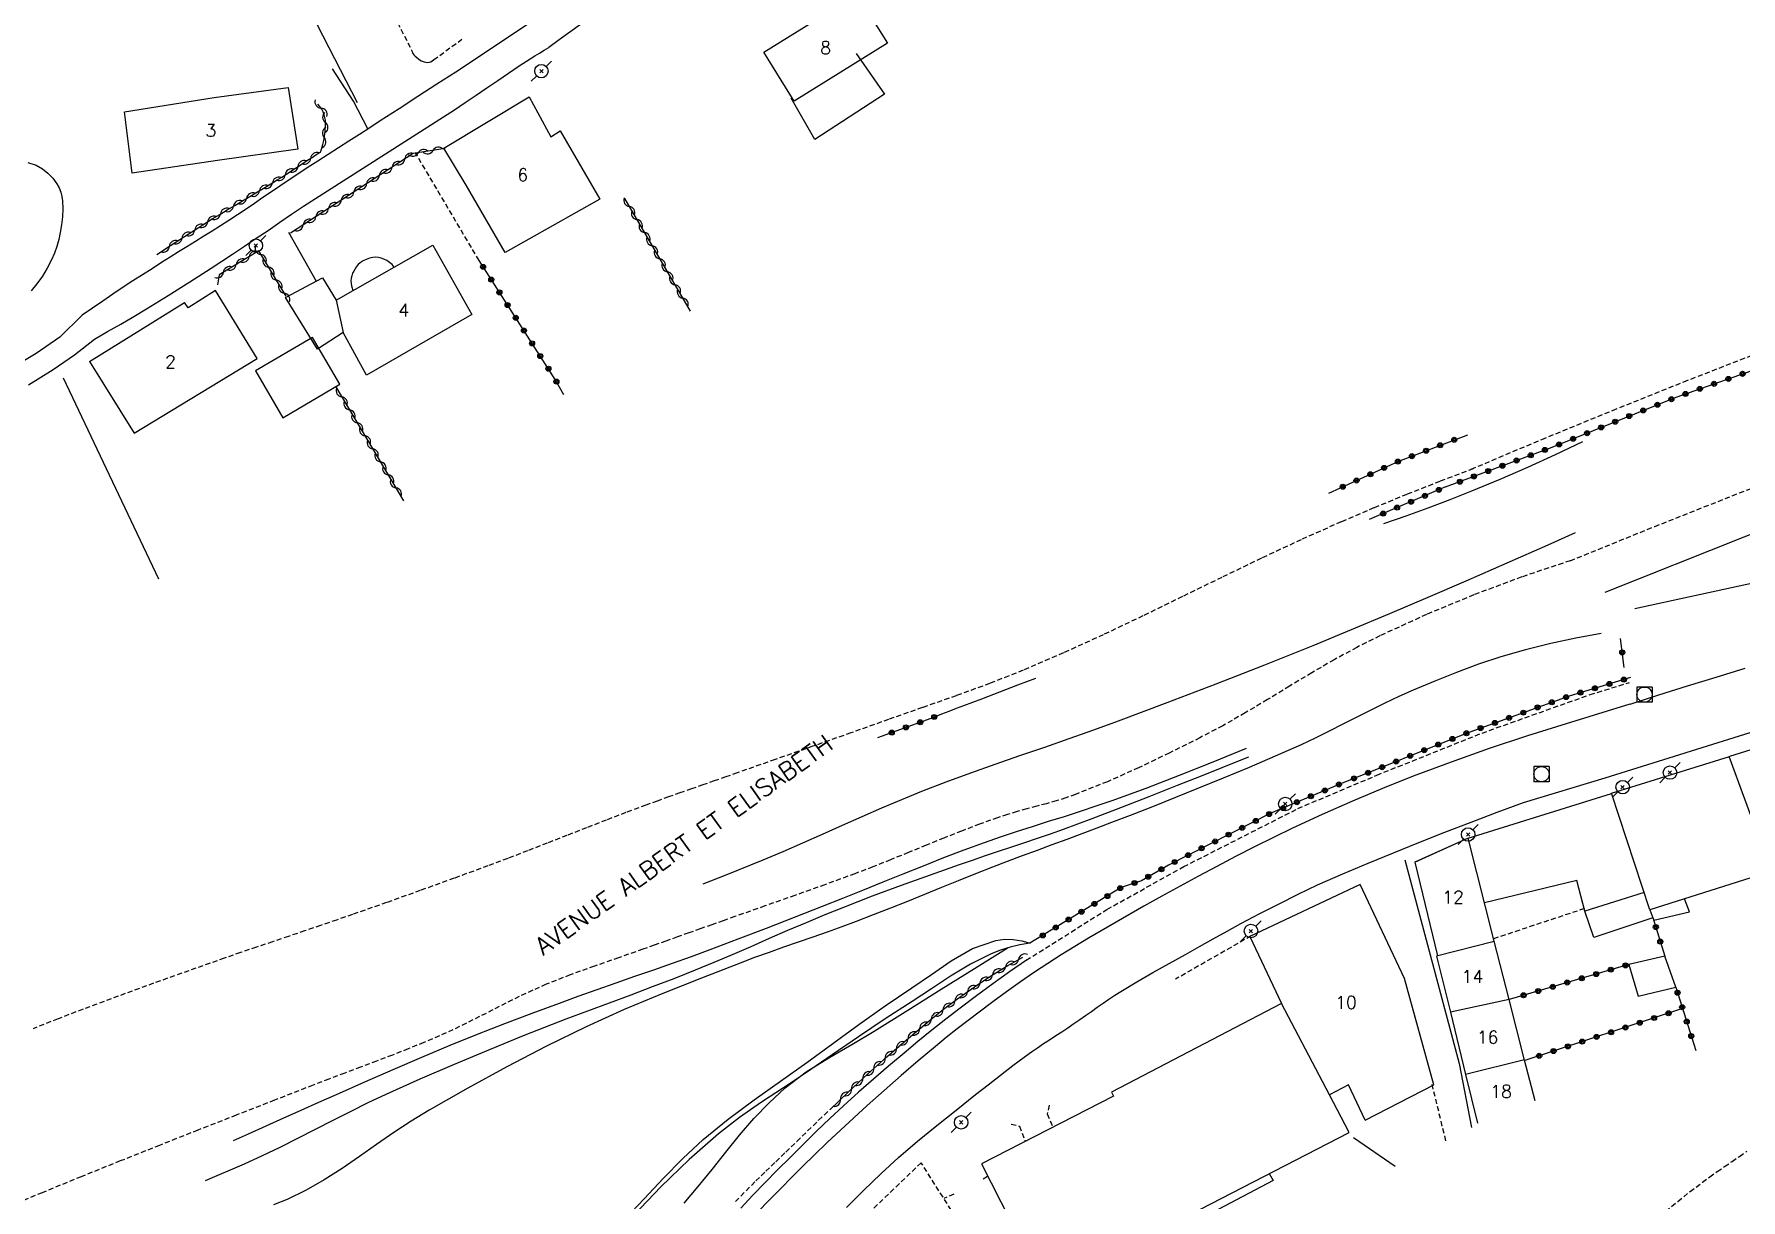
# Model space of a CAD drawing. Header units: millimetres. Extents: x 146000 to 147001, y 143000 to 144000.
# Drawn here: x 146594.4 to 146763.5, y 143307.7 to 143423.3 of the extents above; entities that cross this region are included whole.
import ezdxf
from ezdxf.enums import TextEntityAlignment as Align

# ---------------------------------------------------------------- set-up
doc = ezdxf.new("R2010")
doc.units = ezdxf.units.MM
doc.linetypes.add('DASHED', pattern=[0.75, 0.5, -0.25])
doc.layers.get('0').update_dxf_attribs({"linetype": 'CONTINUOUS'})
for name, color, linetype in [('W0008', 7, 'CONTINUOUS'), ('W0014', 7, 'CONTINUOUS'), ('W0017', 7, 'CONTINUOUS'), ('W0070', 7, 'DASHED'), ('W0101', 7, 'CONTINUOUS'), ('W0104', 1, 'CONTINUOUS'), ('W0112', 1, 'DASHED'), ('W0211', 2, 'CONTINUOUS'), ('W0214', 2, 'CONTINUOUS'), ('W0300', 7, 'CONTINUOUS'), ('W0310', 3, 'CONTINUOUS'), ('W0322', 7, 'CONTINUOUS'), ('W0323', 7, 'CONTINUOUS'), ('W0333', 7, 'CONTINUOUS'), ('W0420', 7, 'CONTINUOUS'), ('W0473', 7, 'CONTINUOUS'), ('W0710', 7, 'CONTINUOUS'), ('W0989', 7, 'CONTINUOUS'), ('W0991', 7, 'CONTINUOUS'), ('W1102', 7, 'CONTINUOUS')]:
    doc.layers.add(name, color=color, linetype=linetype)
doc.styles.get("Standard").update_dxf_attribs({"font": 'romans.shx', "width": 0.85})

# ---------------------------------------------------------------- blocks, each defined once
blk = doc.blocks.new('T420')
for p, q in [((0.75, 0.75), (-0.75, 0.75)), ((-0.75, 0.75), (-0.75, -0.75)), ((0.75, 0.75), (0.75, -0.75)), ((0.75, -0.75), (-0.75, -0.75))]:
    blk.add_line(p, q)
blk.add_ellipse((0, 0), major_axis=(-0.53, 0.53), ratio=1, start_param=3.926991, end_param=10.210176)
blk = doc.blocks.new('T473')
for p, q in [((-0.166667, 0.166667), (0.166667, -0.166667)), ((-0.166667, -0.166667), (0.166667, 0.166667)), ((0.500001, 0.500001), (1.000002, 1.000002)), ((-1.000002, -1.000002), (-0.500001, -0.500001))]:
    blk.add_line(p, q)
blk.add_ellipse((0, 0), major_axis=(0.471405, 0.471405), ratio=1, start_param=5.4977871438, end_param=11.780972451)
blk = doc.blocks.new('t323o')
at = {"color": 0, "linetype": 'Continuous'}
for radius in [0.25, 0.15]:
    blk.add_circle((0, 0), radius, dxfattribs=at)
blk = doc.blocks.new('t310o')
at = {"color": 0, "linetype": 'Continuous'}
for centre, start, end in [((-0.5, 0.38), 216.8699, 323.1304), ((0.5, -0.37), 36.8699, 143.1303)]:
    blk.add_arc(centre, 0.625, start, end, dxfattribs=at)
blk = doc.blocks.new('t322o')
at = {"color": 0, "linetype": 'Continuous'}
for radius in [0.25, 0.15]:
    blk.add_circle((0, 0), radius, dxfattribs=at)

msp = doc.modelspace()

# ---------------------------------------------------------------- linework, layer by layer
at = {"layer": 'W0008'}
for points in [[(146662.34, 143435.23), (146661.32, 143434.01), (146660.25, 143432.85), (146659.11, 143431.74), (146657.92, 143430.69), (146657.43, 143430.3), (146656.93, 143429.93), (146656.41, 143429.59), (146655.88, 143429.25), (146655.36, 143428.92), (146654.83, 143428.59), (146654.3, 143428.26), (146653.79, 143427.91), (146652.73, 143427.18), (146651.67, 143426.45), (146650.62, 143425.71), (146649.57, 143424.97), (146648.51, 143424.22), (146647.46, 143423.47), (146646.4, 143422.71), (146645.35, 143421.95)], [(146643.74, 143424.55), (146636.15, 143419.52)], [(146600.34, 143393.06), (146601.64, 143393.79), (146602.94, 143394.53), (146604.23, 143395.28), (146605.51, 143396.05), (146607.66, 143397.38), (146609.79, 143398.73), (146611.92, 143400.09), (146614.03, 143401.47), (146615.21, 143402.25), (146616.38, 143403.04), (146617.55, 143403.83), (146618.72, 143404.63), (146619.88, 143405.43), (146621.05, 143406.22), (146622.23, 143407), (146623.42, 143407.76), (146634.93, 143415.07), (146636.01, 143415.78), (146637.09, 143416.49), (146638.16, 143417.22), (146639.23, 143417.95), (146640.3, 143418.69), (146641.37, 143419.41), (146642.44, 143420.13), (146643.53, 143420.84), (146643.98, 143421.12), (146644.44, 143421.4), (146644.89, 143421.68), (146645.35, 143421.95)], [(146636.15, 143419.52), (146634.28, 143418.31), (146632.4, 143417.09), (146630.53, 143415.88), (146628.65, 143414.67), (146627.62, 143414), (146626.59, 143413.34), (146625.56, 143412.67), (146624.52, 143412.01), (146623.49, 143411.34), (146622.46, 143410.68), (146621.43, 143410.01), (146620.4, 143409.33), (146619.55, 143408.77), (146618.71, 143408.21), (146617.87, 143407.64), (146617.04, 143407.07), (146616.2, 143406.5), (146615.36, 143405.94), (146614.51, 143405.38), (146613.67, 143404.82), (146612.84, 143404.29), (146612.01, 143403.76), (146611.18, 143403.24), (146610.34, 143402.72), (146609.5, 143402.2), (146608.67, 143401.69), (146607.84, 143401.16), (146607, 143400.64), (146606.05, 143400.03), (146605.09, 143399.42), (146604.14, 143398.81), (146603.2, 143398.19), (146602.17, 143397.51), (146601.16, 143396.82), (146600.14, 143396.13), (146599.13, 143395.43)], [(146599.13, 143395.43), (146596.92, 143393.25)], [(146596.92, 143393.25), (146594.55, 143391.64)], [(146598.36, 143391.48), (146600.34, 143393.06)], [(146594.55, 143391.64), (146591.68, 143389.91)], [(146596.25, 143390.04), (146598.36, 143391.48)], [(146593.81, 143388.51), (146596.25, 143390.04)], [(146763.88, 143360.41), (146761.02, 143359.53), (146758.17, 143358.64), (146755.32, 143357.75), (146752.47, 143356.85)]]:
    msp.add_lwpolyline(points, dxfattribs=at)
at = {"layer": 'W0014'}
for points in [[(146741.96, 143347.13), (146750.04, 143349.56), (146827.68, 143373.86)], [(146752.48, 143356.86), (146746.18, 143354.91)], [(146746.18, 143354.91), (146742.35, 143353.73), (146738.55, 143352.47), (146734.77, 143351.14), (146731.02, 143349.73), (146727.99, 143348.53), (146724.99, 143347.26), (146722.01, 143345.94), (146719.05, 143344.58), (146717.16, 143343.67), (146715.28, 143342.72), (146713.42, 143341.76), (146711.57, 143340.78), (146709.74, 143339.82), (146707.93, 143338.84), (146706.12, 143337.85), (146704.32, 143336.84), (146701.58, 143335.26), (146698.85, 143333.67), (146696.15, 143332.02), (146693.49, 143330.32), (146692.09, 143329.37), (146690.72, 143328.38), (146689.37, 143327.38), (146688.02, 143326.36), (146686.92, 143325.53), (146685.83, 143324.69), (146684.75, 143323.83), (146683.68, 143322.96), (146681.96, 143321.53), (146680.27, 143320.07), (146678.59, 143318.59), (146676.92, 143317.1), (146675.59, 143315.89), (146674.27, 143314.67), (146672.96, 143313.44), (146671.67, 143312.19), (146670.55, 143311.1), (146669.45, 143309.99), (146668.35, 143308.88), (146667.25, 143307.77), (146666, 143306.5)], [(146674.85, 143306.99), (146676.55, 143308.67), (146678.27, 143310.32), (146680.03, 143311.93), (146681.9, 143313.55), (146683.81, 143315.11), (146685.73, 143316.64), (146687.66, 143318.18), (146688.89, 143319.15), (146690.11, 143320.12), (146691.35, 143321.07), (146692.61, 143322), (146693.2, 143322.42), (146693.79, 143322.83), (146694.39, 143323.23), (146694.99, 143323.62), (146695.6, 143324.02), (146696.2, 143324.41), (146696.8, 143324.81), (146697.4, 143325.21), (146697.98, 143325.61), (146698.55, 143326.01), (146699.13, 143326.42), (146699.7, 143326.83), (146700.28, 143327.24), (146700.86, 143327.64), (146701.45, 143328.03), (146702.04, 143328.41), (146703.62, 143329.37), (146705.23, 143330.29), (146706.85, 143331.18), (146708.46, 143332.08), (146709.83, 143332.85), (146711.2, 143333.62), (146712.57, 143334.38), (146713.95, 143335.12), (146715.83, 143336.12), (146717.72, 143337.1), (146719.63, 143338.05), (146721.55, 143338.97), (146724.03, 143340.07), (146726.54, 143341.13), (146729.05, 143342.15), (146731.57, 143343.17), (146734.16, 143344.19), (146736.75, 143345.19), (146739.35, 143346.17), (146741.96, 143347.13)], [(146692.69, 143331.5), (146691.02, 143330.35), (146689.37, 143329.17), (146687.73, 143327.97), (146686.11, 143326.76), (146684.7, 143325.67), (146683.31, 143324.56), (146681.93, 143323.43), (146680.56, 143322.29), (146679.04, 143321.01), (146677.53, 143319.72), (146676.04, 143318.41), (146674.57, 143317.08), (146673.22, 143315.82), (146671.89, 143314.54), (146670.58, 143313.25), (146669.27, 143311.95), (146668.03, 143310.71), (146666.8, 143309.48), (146665.58, 143308.22), (146664.39, 143306.94)]]:
    msp.add_lwpolyline(points, dxfattribs=at)
at = {"layer": 'W0017'}
for points in [[(146627.44, 143413.88), (146626, 143416.64), (146623.94, 143419.85)], [(146593.74, 143410.56), (146594.56, 143410.28), (146595.18, 143409.94), (146595.73, 143409.5), (146596.21, 143409), (146596.63, 143408.43), (146596.84, 143408.04), (146597, 143407.62), (146597.1, 143407.18), (146597.17, 143406.74), (146597.22, 143405.96), (146597.18, 143405.17), (146597.09, 143404.39), (146596.96, 143403.63), (146596.81, 143402.93), (146596.62, 143402.24), (146596.38, 143401.56), (146596.1, 143400.91), (146595.67, 143400.08), (146595.18, 143399.3), (146594.64, 143398.54), (146594.06, 143397.82)], [(146619.56, 143403.66), (146622.3, 143398.79)], [(146730.19, 143341.46), (146735.56, 143321.26), (146736.81, 143314.92)], [(146729.24, 143311.04), (146725.09, 143313.9)]]:
    msp.add_lwpolyline(points, dxfattribs=at)
at = {"layer": 'W0070'}
for points in [[(146736.75, 143380.15), (146743.75, 143383.11), (146750.78, 143385.99), (146757.84, 143388.82), (146764.92, 143391.58)], [(146736.97, 143380.2), (146733.67, 143378.95), (146730.39, 143377.66), (146727.13, 143376.32), (146723.88, 143374.94), (146719.91, 143373.17), (146715.97, 143371.33), (146712.06, 143369.44), (146708.15, 143367.53), (146704.24, 143365.62), (146700.31, 143363.75), (146696.36, 143361.95), (146692.36, 143360.23), (146689.06, 143358.93), (146685.73, 143357.71), (146682.38, 143356.54), (146679.04, 143355.36), (146675.29, 143354.02), (146671.54, 143352.7), (146667.78, 143351.38), (146664.03, 143350.06), (146662.9, 143349.66), (146661.76, 143349.26), (146660.63, 143348.87), (146659.5, 143348.48), (146658.36, 143348.08), (146657.23, 143347.68), (146656.1, 143347.27), (146654.98, 143346.86), (146653.01, 143346.13), (146651.05, 143345.38), (146649.1, 143344.62), (146647.15, 143343.86), (146645.2, 143343.1), (146643.25, 143342.34), (146641.29, 143341.58), (146639.33, 143340.85), (146635.98, 143339.62), (146632.63, 143338.41), (146629.28, 143337.21), (146625.92, 143336.03), (146624.33, 143335.48), (146622.75, 143334.94), (146621.16, 143334.4), (146619.57, 143333.86), (146617.98, 143333.33), (146616.39, 143332.79), (146614.8, 143332.25), (146613.21, 143331.7), (146609.7, 143330.46), (146606.2, 143329.21), (146602.7, 143327.94), (146599.21, 143326.64), (146596.73, 143325.69), (146594.26, 143324.71)], [(146746.57, 143371.08), (146754.95, 143374.48), (146763.36, 143377.81), (146771.8, 143381.07)], [(146746.58, 143371.09), (146741.77, 143369.48), (146737.02, 143367.7), (146732.34, 143365.76), (146727.72, 143363.65), (146725.43, 143362.5), (146723.18, 143361.27), (146720.96, 143359.98), (146718.76, 143358.65), (146716.57, 143357.32), (146714.37, 143356.01), (146712.14, 143354.74), (146709.88, 143353.54), (146706.85, 143352.03), (146703.8, 143350.56), (146700.71, 143349.19), (146697.56, 143347.93), (146696.61, 143347.59), (146695.65, 143347.29), (146694.68, 143347.01), (146693.71, 143346.75), (146692.73, 143346.49), (146691.76, 143346.22), (146690.8, 143345.93), (146689.84, 143345.62), (146688.05, 143344.98), (146686.27, 143344.3), (146684.51, 143343.6), (146682.75, 143342.89), (146680.99, 143342.17), (146679.23, 143341.45), (146677.47, 143340.74), (146675.69, 143340.07), (146672.73, 143338.98), (146669.75, 143337.92), (146666.77, 143336.87), (146663.79, 143335.82), (146662.65, 143335.41), (146661.51, 143335.01), (146660.37, 143334.6), (146659.23, 143334.2), (146658.1, 143333.8), (146656.96, 143333.39), (146655.82, 143332.99), (146654.68, 143332.58), (146652.28, 143331.74), (146649.88, 143330.91), (146647.48, 143330.05), (146645.11, 143329.11), (146643.77, 143328.52), (146642.44, 143327.89), (146641.12, 143327.24), (146639.82, 143326.57), (146638.51, 143325.91), (146637.2, 143325.25), (146635.87, 143324.61), (146634.54, 143324.01), (146632.99, 143323.35), (146631.43, 143322.71), (146629.86, 143322.1), (146628.29, 143321.5), (146626.71, 143320.9), (146625.14, 143320.31), (146623.57, 143319.71), (146622, 143319.11), (146618.19, 143317.62), (146614.39, 143316.14), (146610.58, 143314.65), (146606.79, 143313.15), (146602.9, 143311.6), (146599.02, 143310.04), (146595.15, 143308.46), (146591.28, 143306.86)], [(146740.53, 143290.38), (146742.84, 143293.34), (146745.26, 143296.21), (146747.77, 143299.01), (146750.37, 143301.72), (146751.45, 143302.74), (146752.56, 143303.73), (146753.7, 143304.68), (146754.83, 143305.63), (146756.03, 143306.62), (146757.23, 143307.6), (146758.45, 143308.56), (146759.69, 143309.5), (146760.41, 143310.03), (146761.14, 143310.55), (146761.87, 143311.05), (146762.61, 143311.56), (146763.35, 143312.06), (146764.08, 143312.57)]]:
    msp.add_lwpolyline(points, dxfattribs=at)
at = {"layer": 'W0101'}
for points in [[(146666.66, 143421.48), (146675.89, 143427.24), (146678.92, 143422.39), (146669.68, 143416.62), (146666.66, 143421.48)], [(146603.33, 143415.59), (146612.19, 143416.99), (146619.55, 143418), (146620.5, 143411.87), (146612.52, 143410.75), (146604.08, 143409.49)], [(146646.48, 143413.7), (146650.41, 143406.91), (146641.05, 143401.62), (146637.18, 143408.29), (146637.17, 143408.29), (146634.97, 143411.97), (146643.41, 143417.05), (146645.55, 143413.1)]]:
    msp.add_lwpolyline(points, close=True, dxfattribs=at)
for points in [[(146624.28, 143396.9), (146633.88, 143402.37), (146637.72, 143395.49)], [(146604.28, 143383.73), (146616.45, 143391.14), (146612.32, 143397.86), (146609.62, 143396.16), (146609.26, 143396.69)], [(146599.85, 143390.83), (146609.26, 143396.69)], [(146624.28, 143396.9), (146624.99, 143393.7)], [(146637.72, 143395.49), (146627.29, 143389.47), (146624.99, 143393.7)], [(146599.85, 143390.83), (146604.28, 143383.73)], [(146767.69, 143353.36), (146770.57, 143344.86), (146765.43, 143343.23), (146762.33, 143351.68)], [(146762.37, 143351.7), (146762.38, 143351.71), (146767.69, 143353.36)], [(146739.04, 143333.39), (146736.45, 143343.58), (146731.17, 143341.2)], [(146731.17, 143341.2), (146733.42, 143331.92), (146733.42, 143331.93)], [(146725.76, 143339.01), (146714.83, 143333.85)], [(146726.25, 143315.63), (146733.06, 143319.15), (146730.14, 143329.69), (146725.76, 143339.01)], [(146714.83, 143333.85), (146717.98, 143327.2)], [(146740.53, 143327.59), (146739.04, 143333.39)], [(146733.42, 143331.93), (146733.34, 143331.9), (146734.7, 143326.36)], [(146717.98, 143327.2), (146701.12, 143318.42)], [(146734.7, 143326.36), (146736.21, 143320.16)], [(146742.06, 143321.58), (146740.53, 143327.59)], [(146743.09, 143317.55), (146742.06, 143321.58)], [(146736.21, 143320.16), (146737.38, 143315.36)], [(146701.32, 143318.03), (146688.23, 143311.32), (146698.82, 143290.53)], [(146701.12, 143318.42), (146701.32, 143318.03)], [(146708.86, 143306.26), (146724.68, 143314.43), (146722.72, 143318.15)], [(146726.25, 143315.63), (146724.61, 143319.15), (146722.72, 143318.15)]]:
    msp.add_lwpolyline(points, dxfattribs=at)
at = {"layer": 'W0104'}
for points in [[(146675.83, 143421.34), (146678.63, 143417.33), (146671.72, 143412.84), (146669.38, 143416.93)], [(146630.05, 143400.18), (146629.83, 143400.43), (146629.59, 143400.65), (146629.32, 143400.84), (146629.02, 143400.98), (146628.76, 143401.08), (146628.48, 143401.14), (146628.2, 143401.16), (146627.91, 143401.14), (146627.58, 143401.07), (146627.26, 143400.95), (146626.96, 143400.8), (146626.68, 143400.61), (146626.48, 143400.43), (146626.31, 143400.24), (146626.16, 143400.02), (146626.03, 143399.8), (146625.92, 143399.57), (146625.84, 143399.32), (146625.79, 143399.08), (146625.76, 143398.82), (146625.77, 143398.57), (146625.8, 143398.33), (146625.87, 143398.09), (146625.96, 143397.85)], [(146624.99, 143393.7), (146622.43, 143392.04), (146619.27, 143397.17), (146622.93, 143399.12), (146624.28, 143396.9)], [(146736.16, 143343.48), (146736.46, 143343.58), (146736.45, 143343.58), (146750.68, 143348.03), (146750.68, 143348.04), (146762.37, 143351.7)], [(146765.33, 143343.5), (146766.47, 143340.3), (146754.47, 143336.49), (146750.68, 143348.04)], [(146731.17, 143341.2), (146736.2, 143343.5)], [(146747.24, 143339.4), (146738.07, 143337.19)], [(146753.9, 143338.21), (146748.04, 143336.36), (146747.24, 143339.4)], [(146754.47, 143336.49), (146754.76, 143335.71), (146748.92, 143333.75), (146748.04, 143336.36)], [(146754.86, 143335.48), (146758.38, 143336.3), (146757.89, 143337.58)], [(146716.75, 143310.35), (146717.13, 143309.66), (146709.88, 143305.84), (146712.23, 143301.41)]]:
    msp.add_lwpolyline(points, dxfattribs=at)
for points in [[(146621.95, 143393.21), (146616.3, 143389.9), (146619.02, 143385.26), (146624.67, 143388.58)], [(146752.39, 143331.08), (146753.32, 143327.94), (146757.03, 143328.84), (146755.95, 143331.91)]]:
    msp.add_lwpolyline(points, close=True, dxfattribs=at)
at = {"layer": 'W0112'}
for points in [[(146629.33, 143426.42), (146631.87, 143421.5)], [(146633.95, 143420.72), (146636.74, 143422.76)], [(146631.81, 143421.5), (146631.9, 143421.35), (146632, 143421.22), (146632.11, 143421.09), (146632.24, 143420.98), (146632.48, 143420.8), (146632.73, 143420.64), (146633.02, 143420.52), (146633.33, 143420.47), (146633.5, 143420.49), (146633.66, 143420.54), (146633.81, 143420.62), (146633.94, 143420.73)], [(146638.45, 143400.84), (146632.15, 143411.51)], [(146692.68, 143331.49), (146700.67, 143336.53), (146708.28, 143340.77), (146719.6, 143346.53), (146727.42, 143349.84), (146737.84, 143354.01), (146748.54, 143357.82), (146752.45, 143359.02)], [(146747.98, 143336.61), (146738.98, 143333.62)], [(146714.95, 143333.91), (146707.45, 143329.61)], [(146734.26, 143313.61), (146732.89, 143319.17)], [(146663.86, 143307.57), (146664.91, 143308.65), (146665.88, 143309.62), (146666.87, 143310.58), (146667.86, 143311.53), (146668.84, 143312.48), (146669.93, 143313.53), (146671.01, 143314.58), (146672.1, 143315.63), (146673.19, 143316.68)], [(146694.94, 143317.14), (146694.76, 143316.27), (146695.3, 143314.94)], [(146691.18, 143315.25), (146692.01, 143315.06), (146692.57, 143313.54)], [(146682.27, 143311.43), (146673.58, 143303.11)], [(146692.02, 143295.95), (146682.27, 143311.43)], [(146688.85, 143310.07), (146688.21, 143309.69)], [(146685.49, 143308.3), (146684.51, 143307.87)]]:
    msp.add_lwpolyline(points, dxfattribs=at)
at = {"layer": 'W0211'}
for points in [[(146747.8, 143382.87), (146745.09, 143381.58), (146742.35, 143380.34), (146739.59, 143379.13), (146736.81, 143377.98), (146734.65, 143377.12), (146732.47, 143376.3), (146730.28, 143375.51), (146728.08, 143374.76)], [(146693.6, 143359.43), (146691.81, 143358.75), (146690.02, 143358.06), (146688.23, 143357.38), (146686.45, 143356.7), (146685.73, 143356.43), (146685.01, 143356.15), (146684.29, 143355.88), (146683.57, 143355.6)], [(146611.33, 143309.68), (146615.21, 143311.32), (146616.99, 143312.13), (146618.75, 143312.98), (146620.5, 143313.85), (146622.24, 143314.74), (146623.98, 143315.64), (146625.72, 143316.52), (146627.48, 143317.39), (146629.25, 143318.22), (146632.62, 143319.73), (146636.01, 143321.2), (146639.42, 143322.62), (146642.84, 143324.02), (146644.96, 143324.86), (146647.09, 143325.68), (146649.23, 143326.48), (146651.37, 143327.28), (146653.51, 143328.07), (146655.64, 143328.88), (146657.77, 143329.69), (146659.89, 143330.53), (146661.74, 143331.29), (146663.58, 143332.07), (146665.41, 143332.87), (146667.24, 143333.67), (146669.06, 143334.46), (146670.9, 143335.25), (146672.74, 143336.02), (146674.59, 143336.77), (146677.44, 143337.87), (146680.31, 143338.93), (146683.19, 143339.96), (146686.07, 143340.98), (146687.36, 143341.42), (146688.65, 143341.86), (146689.93, 143342.29), (146691.23, 143342.72), (146692.52, 143343.15), (146693.8, 143343.58), (146695.09, 143344.03), (146696.37, 143344.48), (146699.21, 143345.53), (146702.03, 143346.62), (146704.84, 143347.72), (146707.66, 143348.83), (146709.43, 143349.53), (146711.2, 143350.23), (146712.97, 143350.95), (146714.73, 143351.66)], [(146693.02, 143333.18), (146692.04, 143333.01), (146691.07, 143332.79), (146690.12, 143332.49), (146689.2, 143332.13), (146687.14, 143331.12), (146685.18, 143329.93), (146683.28, 143328.66), (146681.38, 143327.42), (146678.71, 143325.68), (146676.06, 143323.91), (146673.43, 143322.11), (146670.8, 143320.31), (146668.62, 143318.86), (146666.43, 143317.42), (146664.27, 143315.92), (146662.19, 143314.3), (146659.28, 143311.74), (146656.48, 143309.03), (146653.8, 143306.22)]]:
    msp.add_lwpolyline(points, dxfattribs=at)
at = {"layer": 'W0214'}
for points in [[(146660.65, 143339.06), (146662.95, 143339.97), (146666.61, 143341.45), (146668.59, 143342.28), (146670.55, 143343.13), (146672.5, 143344), (146674.46, 143344.87), (146676.41, 143345.74), (146678.37, 143346.6), (146680.34, 143347.43), (146682.33, 143348.24), (146684.74, 143349.17), (146687.17, 143350.06), (146689.61, 143350.93), (146692.05, 143351.78), (146694.5, 143352.62), (146696.94, 143353.47), (146699.38, 143354.33), (146701.81, 143355.22), (146706.65, 143357.05), (146711.48, 143358.9), (146716.3, 143360.78), (146721.11, 143362.7), (146724.91, 143364.26), (146728.71, 143365.85), (146732.5, 143367.46), (146736.27, 143369.08), (146738.99, 143370.27), (146741.69, 143371.46), (146744.39, 143372.67), (146747.09, 143373.89)], [(146714.47, 143352.47), (146711.16, 143351.11), (146707.84, 143349.8), (146704.51, 143348.53), (146701.15, 143347.3), (146699.58, 143346.75), (146698.01, 143346.23), (146696.42, 143345.72), (146694.83, 143345.23), (146693.25, 143344.73), (146691.66, 143344.22), (146690.09, 143343.7), (146688.52, 143343.14), (146686.49, 143342.4), (146684.47, 143341.63), (146682.46, 143340.83), (146680.46, 143340.03), (146678.46, 143339.22), (146676.46, 143338.41), (146674.46, 143337.6), (146672.45, 143336.81), (146669.67, 143335.73), (146666.9, 143334.64), (146664.11, 143333.57), (146661.33, 143332.52), (146659.46, 143331.84), (146657.6, 143331.18), (146655.73, 143330.52), (146653.86, 143329.87), (146651.99, 143329.21), (146650.12, 143328.56), (146648.25, 143327.89), (146646.39, 143327.21), (146643.67, 143326.2), (146640.96, 143325.18), (146638.26, 143324.13), (146635.57, 143323.05), (146632.74, 143321.87), (146629.92, 143320.64), (146627.11, 143319.4), (146624.3, 143318.17), (146622.55, 143317.39), (146620.8, 143316.61), (146619.06, 143315.83), (146617.31, 143315.04), (146615.57, 143314.25), (146614.1, 143313.6)]]:
    msp.add_lwpolyline(points, dxfattribs=at)
at = {"layer": 'W0300'}
for points in [[(146626.4, 143416.48), (146613.43, 143441.7)], [(146597.23, 143389.2), (146606.68, 143369.3)], [(146752.97, 143366.36), (146764.84, 143368.93)], [(146658.78, 143307.43), (146660.18, 143309.08), (146661.54, 143310.77), (146662.89, 143312.46), (146664.26, 143314.15), (146665.68, 143315.8), (146667.19, 143317.37), (146668.8, 143318.85), (146670.88, 143320.44), (146673.11, 143321.83), (146675.39, 143323.13), (146677.62, 143324.47), (146680.93, 143326.55), (146684.24, 143328.63), (146687.56, 143330.69), (146690.88, 143332.75)]]:
    msp.add_lwpolyline(points, dxfattribs=at)
at = {"layer": 'W0310'}
for points in [[(146622.73, 143411.59), (146622.87, 143411.96), (146622.98, 143412.35), (146623.07, 143412.74), (146623.13, 143413.14), (146623.19, 143413.67), (146623.23, 143414.2), (146623.22, 143414.75), (146623.11, 143415.28), (146623.01, 143415.58), (146622.86, 143415.85), (146622.68, 143416.1), (146622.47, 143416.33)], [(146606.52, 143401.42), (146607.88, 143402.32), (146609.25, 143403.21), (146610.63, 143404.09), (146612.02, 143404.96), (146612.76, 143405.41), (146613.5, 143405.86), (146614.25, 143406.3), (146615, 143406.75), (146615.75, 143407.19), (146616.5, 143407.63), (146617.24, 143408.08), (146617.98, 143408.54), (146618.44, 143408.82), (146618.9, 143409.11), (146619.36, 143409.41), (146619.81, 143409.7), (146620.26, 143410), (146620.72, 143410.29), (146621.17, 143410.59), (146621.63, 143410.88), (146621.9, 143411.05), (146622.18, 143411.23), (146622.45, 143411.4), (146622.73, 143411.57)], [(146635.1, 143411.94), (146631.92, 143411.44), (146619.76, 143403.55)], [(146652.87, 143406.99), (146659.38, 143395.83)], [(146619.34, 143397.29), (146616.62, 143401.8), (146612.69, 143399.42), (146612.54, 143398.42)], [(146624.25, 143388.33), (146630.98, 143377.02)], [(146673.2, 143316.67), (146675.06, 143318.45), (146676.95, 143320.21), (146678.87, 143321.93), (146680.82, 143323.62), (146682.03, 143324.64), (146683.25, 143325.65), (146684.49, 143326.63), (146685.75, 143327.59), (146686.64, 143328.24), (146687.54, 143328.87), (146688.46, 143329.48), (146689.38, 143330.07), (146690.1, 143330.52), (146690.84, 143330.96), (146691.57, 143331.38), (146692.32, 143331.79)]]:
    msp.add_lwpolyline(points, dxfattribs=at)
at = {"layer": 'W0322'}
for points in [[(146683.57, 143355.6), (146677.93, 143353.53)], [(146723.76, 143348.96), (146716.92, 143346.06), (146706.78, 143340.93), (146704.08, 143339.38), (146702.08, 143338.69), (146693.02, 143333.18)]]:
    msp.add_lwpolyline(points, dxfattribs=at)
at = {"layer": 'W0323'}
for points in [[(146734.23, 143378.4), (146744.78, 143382.33), (146757.08, 143387.3), (146764.62, 143389.95), (146787.79, 143398.65), (146802.82, 143404.74), (146827.6, 143413.52), (146832.86, 143415.52)], [(146646.85, 143387.53), (146646, 143389.06), (146638.45, 143400.83)], [(146722.67, 143377.79), (146729.59, 143380.95), (146736.42, 143383.58)], [(146734.23, 143378.4), (146726.66, 143375.17)], [(146751.91, 143360.51), (146751.56, 143363.39)], [(146752.55, 143359.5), (146746.46, 143357.68), (146736.25, 143353.97), (146723.76, 143348.96)], [(146754.76, 143335.74), (146755.95, 143331.91)], [(146752.37, 143331.08), (146740.52, 143327.6)], [(146757.03, 143328.84), (146759.02, 143322.55)], [(146757.71, 143326.7), (146742.07, 143321.55)]]:
    msp.add_lwpolyline(points, dxfattribs=at)
at = {"layer": 'W0333'}
for points in [[(146749.64, 143363.88), (146747.13, 143363.42), (146744.64, 143362.88), (146742.16, 143362.26), (146739.71, 143361.56), (146737.49, 143360.83), (146735.31, 143360.02), (146733.15, 143359.15), (146731, 143358.25), (146729.59, 143357.62), (146728.2, 143356.96), (146726.81, 143356.27), (146725.44, 143355.58), (146724.06, 143354.88), (146722.69, 143354.18), (146721.3, 143353.51), (146719.9, 143352.85), (146717.34, 143351.71), (146714.76, 143350.61), (146712.17, 143349.53), (146709.57, 143348.47), (146707.47, 143347.62), (146705.36, 143346.78), (146703.25, 143345.95), (146701.13, 143345.14), (146699.66, 143344.57), (146698.18, 143344.02), (146696.7, 143343.47), (146695.22, 143342.93), (146693.75, 143342.38), (146692.27, 143341.83), (146690.79, 143341.28), (146689.32, 143340.71), (146687.63, 143340.05), (146685.94, 143339.38), (146684.26, 143338.7), (146682.58, 143338.01), (146680.9, 143337.33), (146679.21, 143336.66), (146677.52, 143335.99), (146675.83, 143335.34), (146674.39, 143334.81), (146672.96, 143334.29), (146671.51, 143333.78), (146670.07, 143333.28), (146668.63, 143332.78), (146667.19, 143332.27), (146665.75, 143331.75), (146664.32, 143331.21), (146660.48, 143329.71), (146656.65, 143328.19), (146652.84, 143326.6), (146649.08, 143324.9), (146645.12, 143322.97), (146641.21, 143320.93), (146637.34, 143318.82), (146633.51, 143316.64), (146631.74, 143315.56), (146630, 143314.41), (146628.3, 143313.23), (146626.6, 143312.04), (146624.88, 143310.87), (146623.12, 143309.74), (146621.31, 143308.71), (146619.43, 143307.79), (146618.1, 143307.25)], [(146652.92, 143305.87), (146654.82, 143307.86), (146656.7, 143309.87), (146658.63, 143311.85), (146660.65, 143313.73), (146663.13, 143315.76), (146665.71, 143317.66), (146668.33, 143319.5), (146670.94, 143321.36), (146673.51, 143323.25), (146676.08, 143325.14), (146678.68, 143326.99), (146681.34, 143328.76), (146683.28, 143330.07), (146685.24, 143331.44), (146687.35, 143332.65), (146689.65, 143333.44), (146690.51, 143333.57), (146691.38, 143333.56), (146692.24, 143333.43), (146693.07, 143333.18)]]:
    msp.add_lwpolyline(points, dxfattribs=at)
at = {"layer": 'W0710'}
msp.add_lwpolyline([(146882.26, 143420.33), (146877.79, 143418.66), (146859.38, 143411.3), (146844.99, 143405.7), (146822.7, 143396.76), (146803.33, 143389.07), (146783.95, 143381.42), (146763.79, 143373.41), (146750, 143367.94)], dxfattribs=at)
at = {"layer": 'W1102'}
for points in [[(146739.05, 143333.34), (146733.34, 143331.9)], [(146722.72, 143318.15), (146717.98, 143327.2)], [(146740.53, 143327.59), (146734.7, 143326.36)], [(146742.05, 143321.64), (146736.21, 143320.16)]]:
    msp.add_lwpolyline(points, dxfattribs=at)

# ---------------------------------------------------------------- block references
at = {"layer": 'W0310'}
for p, rotation in [((146622.8, 143415.94), 125.5397044395311), ((146623.11, 143413.03), 81.02789605402793), ((146623.22, 143414.52), 91.67714086885753), ((146620.51, 143410.16), 33.05287216872963), ((146621.77, 143410.97), 32.43131400202751), ((146629.83, 143410.09), 212.9868919514791), ((146631.09, 143410.9), 212.9868919514791), ((146632.42, 143411.52), 188.896009513217), ((146633.9, 143411.75), 188.896009513217), ((146617.98, 143408.53), 31.570083470922), ((146619.25, 143409.34), 32.81374920799939), ((146627.31, 143408.45), 212.9868919514791), ((146628.57, 143409.27), 212.9868919514791), ((146615.41, 143406.99), 30.50594532627789), ((146616.7, 143407.75), 31.05513699997683), ((146624.8, 143406.82), 212.9868919514791), ((146626.05, 143407.64), 212.9868919514791), ((146612.83, 143405.46), 31.04858262186917), ((146614.12, 143406.23), 30.69648566066559), ((146622.28, 143405.19), 212.9868919514791), ((146623.54, 143406), 212.9868919514791), ((146653.34, 143406.19), 300.2754638476606), ((146654.09, 143404.89), 300.2754638476606), ((146610.29, 143403.87), 32.52148120365842), ((146611.56, 143404.67), 32.07399741847495), ((146621.02, 143404.37), 212.9868919514791), ((146654.85, 143403.6), 300.2754638476606), ((146607.77, 143402.24), 33.41644975636493), ((146609.02, 143403.06), 32.96896531574671), ((146616.82, 143401.45), 121.2045799664971), ((146655.6, 143402.3), 300.2754638476606), ((146614.39, 143400.45), 211.1414206132292), ((146615.67, 143401.23), 211.1414206132292), ((146617.6, 143400.17), 121.2045799664971), ((146656.36, 143401.01), 300.2754638476606), ((146657.12, 143399.71), 300.2754638476606), ((146613.11, 143399.68), 211.1414206132292), ((146618.38, 143398.89), 121.2045799664971), ((146657.87, 143398.42), 300.2754638476606), ((146619.15, 143397.6), 121.2045799664971), ((146658.63, 143397.12), 300.2754638476606), ((146624.84, 143387.33), 300.7490129176615), ((146625.61, 143386.04), 300.7490129176615), ((146626.38, 143384.75), 300.7490129176615), ((146627.15, 143383.46), 300.7490129176615), ((146627.91, 143382.17), 300.7490129176615), ((146628.68, 143380.88), 300.7490129176615), ((146629.45, 143379.59), 300.7490129176615), ((146630.21, 143378.3), 300.7490129176615), ((146690.62, 143330.83), 30.80100842760232), ((146691.92, 143331.58), 28.75341062044037), ((146688.09, 143329.23), 33.81543858515808), ((146689.34, 143330.05), 32.81981145579923), ((146685.63, 143327.5), 37.23209443574044), ((146686.85, 143328.38), 34.88208753520355), ((146683.27, 143325.66), 38.41405837294865), ((146684.44, 143326.59), 38.41405837294865), ((146680.96, 143323.74), 40.22988895408852), ((146682.11, 143324.71), 39.41334295380132), ((146679.83, 143322.76), 41.04481598548212), ((146677.58, 143320.77), 41.93383752131094), ((146678.7, 143321.77), 41.93383752131094), ((146675.37, 143318.74), 42.82285835846525), ((146676.47, 143319.76), 42.82285835846525), ((146674.28, 143317.71), 43.71187849779161)]:
    msp.add_blockref('t310o', p, dxfattribs=dict(at, rotation=rotation))
at = {"layer": 'W0322'}
for p, rotation in [((146680.75, 143354.57), 200.1607267631236), ((146682.16, 143355.08), 200.1607267631236), ((146683.56, 143355.6), 200.1607267631236), ((146679.34, 143354.05), 200.1607267631236), ((146720.88, 143347.74), 202.9110712571491), ((146722.26, 143348.32), 202.9110712571491), ((146723.65, 143348.91), 202.9110712571491), ((146718.12, 143346.57), 202.9110712571491), ((146719.5, 143347.16), 202.9110712571491), ((146714.07, 143344.62), 206.880727208866), ((146715.41, 143345.3), 206.880727208866), ((146716.74, 143345.98), 206.880727208866), ((146711.39, 143343.26), 206.880727208866), ((146712.73, 143343.94), 206.880727208866), ((146707.38, 143341.23), 206.880727208866), ((146708.72, 143341.91), 206.880727208866), ((146710.05, 143342.59), 206.880727208866), ((146704.76, 143339.77), 209.7837739700387), ((146706.06, 143340.51), 209.7837739700387), ((146700.71, 143337.86), 211.3389236120716), ((146701.99, 143338.64), 211.3389236120716), ((146703.4, 143339.15), 199.0088296504833), ((146698.15, 143336.3), 211.3389236120716), ((146699.43, 143337.08), 211.3389236120716), ((146695.59, 143334.74), 211.3389236120716), ((146696.87, 143335.52), 211.3389236120716), ((146694.31, 143333.96), 211.3389236120716)]:
    msp.add_blockref('t322o', p, dxfattribs=dict(at, rotation=rotation))
at = {"layer": 'W0323'}
for p, rotation in [((146638.85, 143400.21), 122.6800994078435), ((146639.66, 143398.95), 122.6800994078435), ((146640.47, 143397.68), 122.6800994078435), ((146641.28, 143396.42), 122.6800994078435), ((146642.09, 143395.16), 122.6800994078435), ((146642.9, 143393.9), 122.6800994078435), ((146643.71, 143392.63), 122.6800994078435), ((146644.52, 143391.37), 122.6800994078435), ((146645.33, 143390.11), 122.6800994078435), ((146646.12, 143388.84), 119.0096280427984), ((146760.83, 143388.62), 19.34252882038041), ((146762.25, 143389.11), 19.34252882038041), ((146763.66, 143389.61), 19.34252882038041), ((146756.6, 143387.1), 21.99544147119467), ((146758, 143387.62), 19.34252882038041), ((146759.42, 143388.12), 19.34252882038041), ((146752.42, 143385.42), 21.99544147119467), ((146753.81, 143385.98), 21.99544147119467), ((146755.21, 143386.54), 21.99544147119467), ((146748.25, 143383.73), 21.99544147119467), ((146749.64, 143384.3), 21.99544147119467), ((146751.03, 143384.86), 21.99544147119467), ((146732.29, 143381.99), 21.03021141314933), ((146733.69, 143382.53), 21.03021141314933), ((146735.09, 143383.07), 21.03021141314933), ((146742.67, 143381.54), 20.44162306231222), ((146744.07, 143382.07), 20.44162306231222), ((146745.47, 143382.61), 21.99544147119467), ((146746.86, 143383.17), 21.99544147119467), ((146728.13, 143380.29), 24.54816625136777), ((146729.5, 143380.91), 24.54816625136777), ((146730.89, 143381.45), 21.03021141314933), ((146738.45, 143379.97), 20.44162306231222), ((146739.86, 143380.5), 20.44162306231222), ((146741.26, 143381.02), 20.44162306231222), ((146724.04, 143378.42), 24.54816625136777), ((146725.4, 143379.04), 24.54816625136777), ((146726.77, 143379.66), 24.54816625136777), ((146735.64, 143378.92), 20.44162306231222), ((146737.04, 143379.45), 20.44162306231222), ((146730.8, 143376.93), 203.119985498935), ((146732.18, 143377.52), 203.119985498935), ((146733.56, 143378.11), 203.119985498935), ((146728.04, 143375.76), 203.119985498935), ((146729.42, 143376.35), 203.119985498935), ((146751.73, 143362), 96.83335621849388), ((146747.59, 143358.02), 196.6215305016829), ((146749.03, 143358.45), 196.6215305016829), ((146750.46, 143358.88), 196.6215305016829), ((146751.9, 143359.31), 196.6215305016829), ((146743.34, 143356.55), 199.9718490106228), ((146744.75, 143357.06), 199.9718490106228), ((146746.16, 143357.57), 199.9718490106228), ((146737.7, 143354.5), 199.9718490106228), ((146739.11, 143355.01), 199.9718490106228), ((146740.52, 143355.52), 199.9718490106228), ((146741.93, 143356.03), 199.9718490106228), ((146733.5, 143352.87), 201.8749507330371), ((146734.9, 143353.43), 201.8749507330371), ((146736.29, 143353.99), 199.9718490106228), ((146729.33, 143351.19), 201.8749507330371), ((146730.72, 143351.75), 201.8749507330371), ((146732.11, 143352.31), 201.8749507330371), ((146725.15, 143349.52), 201.8749507330371), ((146726.54, 143350.07), 201.8749507330371), ((146727.94, 143350.63), 201.8749507330371), ((146755.06, 143334.78), 287.1520847537193), ((146755.5, 143333.34), 287.1520847537193), ((146752.04, 143330.98), 196.3748799869331), ((146746.28, 143329.29), 196.3748799869331), ((146747.72, 143329.71), 196.3748799869331), ((146749.16, 143330.13), 196.3748799869331), ((146750.6, 143330.56), 196.3748799869331), ((146741.96, 143328.02), 196.3748799869331), ((146743.4, 143328.44), 196.3748799869331), ((146744.84, 143328.86), 196.3748799869331), ((146757.21, 143328.27), 287.5482058291548), ((146754.89, 143325.77), 198.2291466928733), ((146756.32, 143326.24), 198.2291466928733), ((146757.67, 143326.84), 287.5482058291548), ((146750.62, 143324.36), 198.2291466928733), ((146752.04, 143324.83), 198.2291466928733), ((146753.47, 143325.3), 198.2291466928733), ((146758.12, 143325.41), 287.5482058291548), ((146744.92, 143322.49), 198.2291466928733), ((146746.35, 143322.96), 198.2291466928733), ((146747.77, 143323.43), 198.2291466928733), ((146749.19, 143323.9), 198.2291466928733), ((146758.57, 143323.98), 287.5482058291548), ((146743.5, 143322.02), 198.2291466928733)]:
    msp.add_blockref('t323o', p, dxfattribs=dict(at, rotation=rotation))
at = {"layer": 'W0420'}
for p in [(146753.93, 143357.82), (146743.73, 143349.94)]:
    msp.add_blockref('T420', p, dxfattribs=at)
at = {"layer": 'W0473'}
for p in [(146644.63, 143419.61), (146616.34, 143402.32), (146756.46, 143350.09), (146751.77, 143348.65), (146718.34, 143346.98), (146736.46, 143343.96), (146714.94, 143334.39), (146686.23, 143315.43)]:
    msp.add_blockref('T473', p, dxfattribs=at)

# ---------------------------------------------------------------- texts
at = {"layer": 'W0989'}
msp.add_text('AVENUE ALBERT ET ELISABETH', height=1.75, rotation=35.5374, dxfattribs=at).set_placement((146644.81, 143331.93))
at = {"layer": 'W0991'}
for s, p in [('8', (146672.79, 143421.93)), ('3', (146611.88, 143413.74)), ('6', (146642.78, 143409.33)), ('4', (146630.99, 143395.92)), ('2', (146607.88, 143390.8)), ('12', (146734.97, 143337.74)), ('14', (146736.89, 143329.88)), ('10', (146724.36, 143327.32)), ('16', (146738.39, 143323.87)), ('18', (146739.73, 143318.5))]:
    msp.add_text(s, height=1.25, dxfattribs=at).set_placement(p, align=Align.MIDDLE_CENTER)

doc.saveas('drawing.dxf')
